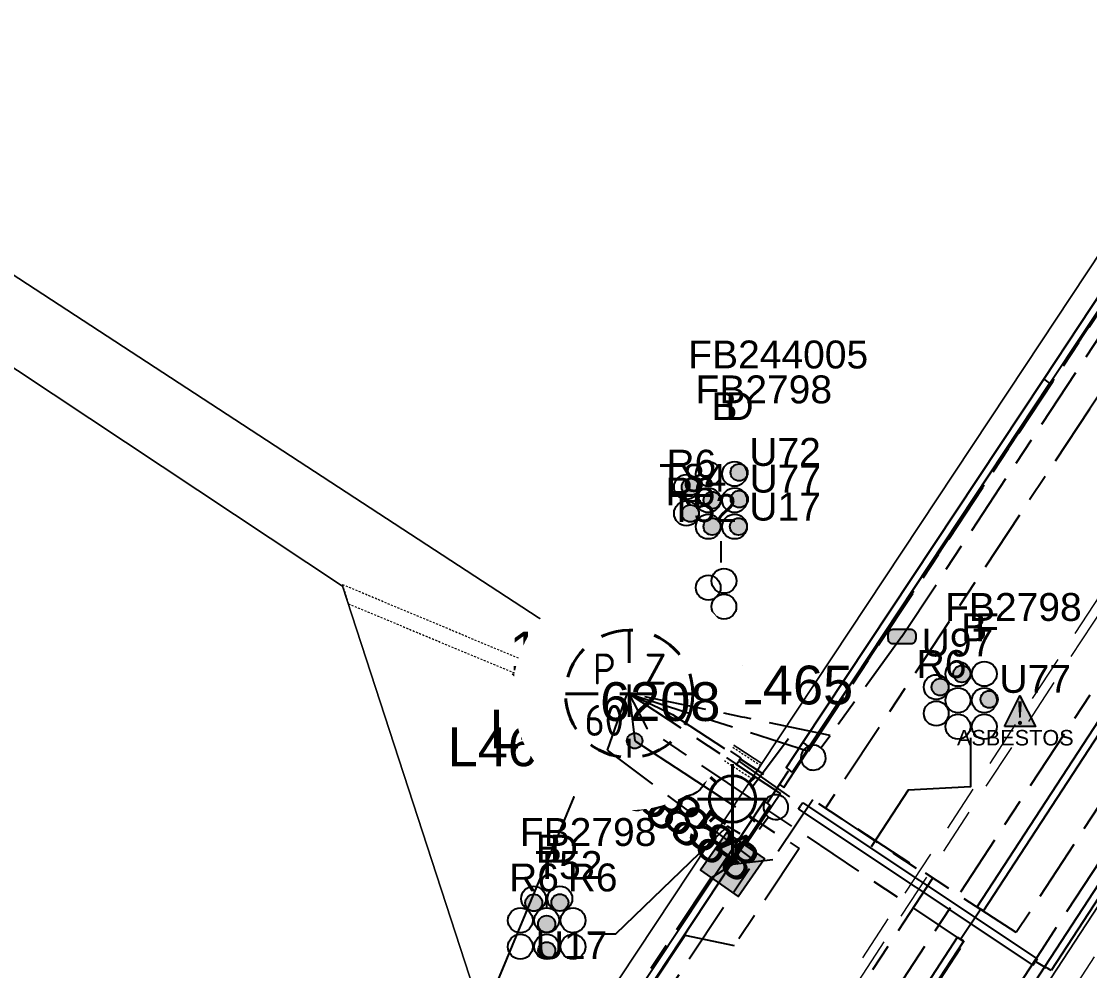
# Model space of a CAD drawing. Header units: metres. Extents: x 314728 to 315901, y 6265229 to 6266735.
# Drawn here: x 315121.7 to 315190.5, y 6265975 to 6266036.2 of the extents above; entities that cross this region are included whole.
import ezdxf
from ezdxf.enums import TextEntityAlignment as Align

# ---------------------------------------------------------------- set-up
doc = ezdxf.new("R2010")
doc.units = ezdxf.units.M
for name, pattern in [('Cable Exist UG', [8.2, 4, -1.2, 1.8, -1.2]), ('Dash', [5, 3, -2]), ('HIDDEN', [0.375, 0.25, -0.125]), ('HIDDEN2', [0.1875, 0.125, -0.0625])]:
    doc.linetypes.add(name, pattern=pattern)
doc.layers.get('0').update_dxf_attribs({"color": 6})
for name, color, linetype, lineweight in [('Cadastre Buildings_SP_EXT', 250, 'Continuous', 5), ('Cadastre Developer_SP_EXT', 250, 'Continuous', 5), ('Cadastre Land Parcels_SP_EXT', 250, 'Continuous', 5), ('Cadastre Other Property_SP_EXT', 250, 'HIDDEN', 5), ('Cadastre Roads_SP_EXT', 250, 'Continuous', 5)]:
    doc.layers.add(name, color=color, linetype=linetype, lineweight=lineweight)
for name, color, linetype in [('Duct_SP_EXT', 7, 'Continuous'), ('Equip_HV_EXT', 7, 'Continuous'), ('Equip_LV_EXT', 7, 'Continuous'), ('Equip_SL_EXT', 7, 'Continuous'), ('Equip_SP_SL_EXT', 7, 'Continuous'), ('Mains_HV_EXT', 7, 'Continuous'), ('Mains_LV_EXT', 7, 'Continuous'), ('Mains_SL_EXT', 7, 'Continuous'), ('Services_SP_EXT', 7, 'Continuous'), ('Sub_SP_EXT', 7, 'Continuous'), ('SupportsUG_SP_LV_SL_EXT', 7, 'Continuous'), ('Trench_SP_EXT', 7, 'Continuous')]:
    doc.layers.add(name, color=color, linetype=linetype)
doc.styles.add('COLUMN_LABEL', font='arial.ttf')
doc.styles.add('iecARIAL', font='arial.ttf', dxfattribs={"height": 2})
doc.styles.add('iecNAME', font='times.ttf')
doc.styles.add('IESYMBOL1', font='isocp.shx')
doc.styles.add('POLE_LABEL', font='arial.ttf')
doc.styles.add('SLCP_LABEL', font='arial.ttf', dxfattribs={"height": 3.5})
doc.styles.get("Standard").update_dxf_attribs({"font": 'arial.ttf'})
doc.styles.add('SWITCH_LABEL', font='arial.ttf', dxfattribs={"height": 2.5})

# ---------------------------------------------------------------- blocks, each defined once
blk = doc.blocks.new('SUB_PADMOUNT_EXT')
for points in [[(0, 0), (-3.84, 1.92), (-3.84, -1.92)], [(0, 0), (3.84, 1.92), (3.84, -1.92)]]:
    blk.add_hatch(color=256).paths.add_polyline_path(points)
for p, q in [((3.84, 1.92), (-3.84, -1.92)), ((-3.84, 1.92), (3.84, -1.92))]:
    blk.add_line(p, q)
blk.add_lwpolyline([(-3.84, -1.92), (3.84, -1.92), (3.84, 1.92), (-3.84, 1.92)], close=True)
for tag, height, flags, p in [('ASSET_NUM', 2.5, 8, (2, 2)), ('STREET_CODE', 0.2, 9, (1.5, 0)), ('OPERATING_VOLTAGE', 0.2, 9, (1.5, -0.6)), ('CONSTRUCTED_VOLTAGE', 0.2, 9, (1.5, -0.2)), ('NO_PHASES', 0.2, 9, (1.5, -0.4)), ('ORIENTATION', 0.2, 9, (1.5, -0.8)), ('OWNED_BY', 0.2, 9, (1.5, -1)), ('OPERATED_BY', 0.2, 9, (1.5, -1.2)), ('MAINTAINED_BY', 0.2, 9, (1.5, -1.4)), ('SECONDARY_VOLTAGE', 0.2, 9, (1.5, -1.6)), ('STATE', 0.2, 9, (1.5, -1.8)), ('PARENT', 0.2, 9, (1.5, -2)), ('SUBSTATION_TYPE', 0.2, 9, (1.5, -2.2)), ('USAGE', 0.2, 9, (1.5, -2.4)), ('LEGEND', 0.2, 9, (1.5, -2.6)), ('LOCATION', 0.2, 9, (1.5, -2.8)), ('STREETNAME', 0.2, 9, (1.5, -3)), ('SUBURB', 0.2, 9, (1.5, -3.2)), ('NOTES', 0.2, 9, (1.5, -3.4)), ('Z', 0.2, 1, (1.5, -3.6))]:
    blk.add_attdef(tag, text='', height=height, dxfattribs=dict(flags=flags)).set_placement(p, align=Align.MIDDLE_LEFT)
blk = doc.blocks.new('COLUMN_EXT')
blk.add_hatch(color=256).paths.add_polyline_path([(-1.485, 1.485), (-1.485, -1.485), (1.485, -1.485), (1.485, 1.485)])
blk.add_lwpolyline([(-1.485, -1.485), (1.485, -1.485), (1.485, 1.485), (-1.485, 1.485)], close=True)
for tag, height, style, flags, p in [('ASSET_NUM', 2.5, 'COLUMN_LABEL', 8, (2, 2)), ('STRUCTURE_PLANT_NUMBER', 0.2, 'POLE_LABEL', 9, (1.813, 0.031)), ('STREET_CODE', 0.2, 'COLUMN_LABEL', 9, (1.813, -0.2))]:
    blk.add_attdef(tag, text='', height=height, dxfattribs=dict(style=style, flags=flags)).set_placement(p, align=Align.MIDDLE_LEFT)
at = {"flags": 9}
for tag, p in [('OWNED_BY', (1.813, -0.6)), ('COLUMN_TYPE', (1.813, -0.4)), ('STATE', (1.813, -0.8)), ('USAGE', (1.813, -1)), ('LEGEND', (1.813, -1.2)), ('LOCATION', (1.813, -1.4)), ('STREETNAME', (1.813, -1.6)), ('SUBURB', (1.813, -1.8)), ('NOTES', (1.813, -2))]:
    blk.add_attdef(tag, text='', height=0.2, dxfattribs=at).set_placement(p, align=Align.MIDDLE_LEFT)
at = {"flags": 1}
blk.add_attdef('Z', (1.813, -2.351), '', height=0.2, dxfattribs=at)
blk = doc.blocks.new('DUCT_EXT')
blk.add_circle((0, 0.8), 0.8)
at = {"flags": 1}
blk.add_attdef('Z', (0, 0), '', height=0.2, dxfattribs=at)
at = {"flags": 9}
for tag, p in [('DUCT_CODE', (0, 0)), ('XSECT_TYPE', (0, -0.2)), ('STATE', (0, -0.6)), ('FB_REFERENCE', (0, -0.4)), ('NOTES', (0, -0.8))]:
    blk.add_attdef(tag, text='', height=0.2, dxfattribs=at).set_placement(p, align=Align.MIDDLE_LEFT)
blk = doc.blocks.new('SL_LANTERN_EXT')
at = {"lineweight": 40}
for p, q in [((0, 1.968), (0, 6.468)), ((-1.459, 5.676), (-1.061, 5.278)), ((1.458, 5.676), (1.06, 5.278)), ((-2.25, 4.218), (2.25, 4.218)), ((-1.459, 2.759), (-1.061, 3.157)), ((1.458, 2.759), (1.06, 3.157)), ((0, 0), (0, 2.721))]:
    blk.add_line(p, q, dxfattribs=at)
blk.add_circle((0, 4.218), 1.5, dxfattribs=at)
at = {"style": 'iecARIAL', "flags": 8}
blk.add_attdef('ASSET_NUM', (1.5, 1.5), '', height=2.5, dxfattribs=at)
for tag, p, height, flags in [('CONSTRUCTED_VOLTAGE', (0.981, -0.653), 0.2, 9), ('CONTROL_TYPE', (0.981, -0.853), 0.2, 9), ('LANTERN_PURPOSE', (0.981, -1.053), 0.2, 9), ('LANTERN_TYPE', (0.981, -1.253), 0.2, 9), ('NO_PHASES', (0.981, -1.453), 0.2, 9), ('LNUMBER', (2.181, -3.253), 2.5, 8), ('OPERATING_VOLTAGE', (0.981, -1.653), 0.2, 9), ('ORIENTATION', (0.981, -1.853), 0.2, 9), ('OWNED_BY', (0.981, -2.053), 0.2, 9), ('STATE', (0.981, -2.253), 0.2, 9), ('CEXIST', (0.981, -2.653), 0.2, 9), ('CNEW', (0.981, -2.853), 0.2, 9), ('USAGE', (0.981, -2.453), 0.2, 9), ('CNUMBER', (0.981, -3.053), 0.2, 9), ('CREMOVE', (0.981, -3.253), 0.2, 9), ('CREPLACE', (0.981, -3.453), 0.2, 9), ('LKINGHEIGHT', (0.981, -3.653), 0.2, 9), ('LBRACKET', (0.981, -3.853), 0.2, 9), ('LBRACKETVOCAB', (0.981, -4.053), 0.2, 9), ('LCATEGORY', (0.981, -4.253), 0.2, 9), ('LCHARGE1', (0.981, -4.453), 0.2, 9), ('LCHARGE1PERCENT', (0.981, -4.653), 0.2, 9), ('LCHARGE2', (0.981, -4.853), 0.2, 9), ('LCHARGE2PERCENT', (0.981, -5.053), 0.2, 9), ('LCHARGE3', (0.981, -5.253), 0.2, 9), ('LCHARGE3PERCENT', (0.981, -5.453), 0.2, 9), ('LEXIST', (0.981, -5.653), 0.2, 9), ('LLAMP', (0.981, -5.853), 0.2, 9), ('LLAMPVOCAB', (0.981, -6.053), 0.2, 9), ('LMAST', (0.981, -6.253), 0.2, 9), ('LMASTVOCAB', (0.981, -6.453), 0.2, 9), ('LNEW', (0.981, -6.653), 0.2, 9), ('LANTNUMBER', (0.981, -6.853), 0.2, 9), ('LOUTREACH', (0.981, -7.253), 0.2, 9), ('LOUTREACHVOCAB', (0.981, -7.453), 0.2, 9), ('LRATECODE', (0.981, -7.653), 0.2, 9), ('LREMOVE', (0.981, -7.853), 0.2, 9), ('LREPLACE', (0.981, -8.053), 0.2, 9), ('LTYPE', (0.981, -8.253), 0.2, 9), ('LTYPEVOCAB', (0.981, -8.453), 0.2, 9), ('LEGEND', (0.981, -8.653), 0.2, 9), ('LOCATION', (0.981, -8.853), 0.2, 9), ('NOTES', (0.981, -9.053), 0.2, 9), ('STREETNAME', (0.981, -9.253), 0.2, 9), ('SUBURB', (0.981, -9.453), 0.2, 1)]:
    blk.add_attdef(tag, p, '', height=height, dxfattribs=dict(flags=flags))
blk = doc.blocks.new('CCP_EXT')
at = {"flags": 9}
for tag, p in [('USAGE', (0, -1.2)), ('LEGEND', (0, -1.4)), ('STATE', (0, -1.8)), ('LIFE_SUPPORT', (0, -1.6)), ('NOTES', (0, -2))]:
    blk.add_attdef(tag, text='', height=0.2, dxfattribs=at).set_placement(p, align=Align.MIDDLE_LEFT)
blk.add_wipeout([(0, 0.566), (0.566, 0), (0, -0.566), (-0.566, 0)])
blk.add_lwpolyline([(-0.566, 0), (0, 0.566), (0.566, 0), (0, -0.566), (-0.566, 0)])
at = {"flags": 1}
blk.add_attdef('Z', (0, 0), '', height=0.2, dxfattribs=at)
at = {"flags": 9}
for tag, p in [('CCP_TYPE', (0, 0)), ('OPERATING_VOLTAGE', (0, -0.6)), ('CONSTRUCTED_VOLTAGE', (0, -0.2)), ('NO_PHASES', (0, -0.4)), ('ORIENTATION', (0, -0.8)), ('OWNED_BY', (0, -1))]:
    blk.add_attdef(tag, text='', height=0.2, dxfattribs=at).set_placement(p, align=Align.MIDDLE_LEFT)
blk = doc.blocks.new('HV_STJ_EXT')
h = blk.add_hatch(color=256)
edge = h.paths.add_edge_path()
edge.add_ellipse((-0.586, 0.131), major_axis=(0.226, 0.226), ratio=1, start_angle=44.99996, end_angle=135)
edge.add_line((-0.906, 0.131), (-0.906, -0.131))
edge.add_ellipse((-0.586, -0.131), major_axis=(0.226, 0.226), ratio=1, start_angle=134.99996, end_angle=225)
edge.add_line((-0.586, -0.451), (0.586, -0.451))
edge.add_ellipse((0.586, -0.131), major_axis=(-0.226, 0.226), ratio=1, start_angle=134.99996, end_angle=225)
edge.add_line((0.906, -0.131), (0.906, 0.131))
edge.add_ellipse((0.586, 0.131), major_axis=(-0.226, 0.226), ratio=1, start_angle=224.99996, end_angle=315)
edge.add_line((0.586, 0.451), (-0.586, 0.451))
blk.add_lwpolyline([(-0.906, 0.131), (-0.906, -0.131, 0.414214), (-0.586, -0.451), (0.586, -0.451, 0.414214), (0.906, -0.131), (0.906, 0.131, 0.414214), (0.586, 0.451), (-0.586, 0.451, 0.414214)], format="xyb", close=True)
for tag, flags, p in [('ORIENTATION', 9, (1.5, 0)), ('USAGE', 9, (1.5, -0.2)), ('LEGEND', 9, (1.5, -0.4)), ('NOTES', 9, (1.5, -0.6)), ('Z', 1, (1.5, -0.8))]:
    blk.add_attdef(tag, text='', height=0.2, dxfattribs=dict(flags=flags)).set_placement(p, align=Align.MIDDLE_LEFT)
blk = doc.blocks.new('WARNING_FEATURE_EXT')
h = blk.add_hatch(color=2)
h.dxf.hatch_style = 1
h.paths.add_polyline_path([(0.001, 1.995), (-0.994, -0.001), (0.997, -0.001)])
at = {"color": 18, "true_color": 0x000000}
blk.add_lwpolyline([(-0.994, -0.001), (0.001, 1.995), (0.997, -0.001)], close=True, dxfattribs=at)
at = {"color": 18, "true_color": 0x000000, "insert": (0.001, 0.872), "char_height": 1.5, "attachment_point": 5, "line_spacing_factor": 1.5, "style": 'iecNAME'}
blk.add_mtext_dynamic_manual_height_columns('!', width=1.5, gutter_width=4, heights=[0], dxfattribs=at)
at = {"color": 2, "flags": 1}
for tag, p in [('STATE', (1.191, 2.008)), ('HAZMAT_ID', (1.191, 0.723))]:
    blk.add_attdef(tag, p, '', height=0.8, dxfattribs=at)
at = {"color": 2}
blk.add_attdef('WARNING_TYPE', text='', height=1, dxfattribs=at).set_placement((-4.067, -1.217), (4.875, -1.217), align=Align.ALIGNED)
at = {"color": 2, "flags": 1}
blk.add_attdef('WARNING_DESC', text='', height=0.8, dxfattribs=at).set_placement((1.191, -0.562), align=Align.MIDDLE_CENTER)
blk = doc.blocks.new('LV_UG_LINKS_CLOSED_EXT')
blk.add_wipeout([(-1.056, 1.057), (-1.18, 0.916), (-1.286, 0.761), (-1.371, 0.594), (-1.435, 0.417), (-1.476, 0.234), (-1.493, 0.047), (-1.487, -0.14), (-1.458, -0.326), (-1.406, -0.506), (-1.331, -0.678), (-1.236, -0.839), (-1.121, -0.988), (-0.988, -1.12), (-0.84, -1.235), (-0.679, -1.331), (-0.506, -1.406), (-0.326, -1.458), (-0.141, -1.487), (0.047, -1.493), (0.233, -1.476), (0.416, -1.435), (0.593, -1.371), (0.76, -1.286), (0.915, -1.181), (1.056, -1.057), (1.18, -0.916), (1.286, -0.761), (1.371, -0.594), (1.435, -0.417), (1.476, -0.234), (1.493, -0.047), (1.487, 0.14), (1.458, 0.326), (1.406, 0.506), (1.331, 0.678), (1.236, 0.839), (1.121, 0.988), (0.988, 1.12), (0.84, 1.235), (0.679, 1.331), (0.506, 1.406), (0.326, 1.458), (0.141, 1.487), (-0.047, 1.493), (-0.233, 1.476), (-0.416, 1.435), (-0.593, 1.371), (-0.76, 1.286), (-0.915, 1.181)])
for p, q in [((-0.25, -1.479), (-0.25, 1.479)), ((0.25, -1.479), (0.25, 1.479))]:
    blk.add_line(p, q)
blk.add_circle((0, 0), 1.5)
at = {"flags": 9}
for tag, p in [('ACTUAL_STATUS', (0, 0)), ('OPERATING_VOLTAGE', (0, -0.6)), ('CONSTRUCTED_VOLTAGE', (0, -0.2)), ('NO_PHASES', (0, -0.4)), ('ORIENTATION', (0, -0.8)), ('STATE', (0, -1)), ('SWITCH_TYPE', (0, -1.2)), ('USAGE', (0, -1.4)), ('NOTES', (0, -1.6))]:
    blk.add_attdef(tag, text='', height=0.2, dxfattribs=at).set_placement(p, align=Align.MIDDLE_LEFT)
at = {"flags": 1}
blk.add_attdef('Z', (0, 0), '', height=0.2, dxfattribs=at)
blk = doc.blocks.new('LV_UG_DFUSE_CLOSED_EXT')
for points in [[(5.04, 0.726), (2.156, -0.717)], [(5.049, -0.707), (2.156, 0.717)], [(1, 0), (0, 0)], [(6.2, 0.013), (7.2, 0.013)]]:
    blk.add_lwpolyline(points)
for centre in [(1.8, 0), (5.4, 0.011)]:
    blk.add_circle(centre, 0.8)
at = {"flags": 9}
for tag, p in [('ACTUAL_STATUS', (0, 0)), ('OPERATING_VOLTAGE', (0, -0.6)), ('CONSTRUCTED_VOLTAGE', (0, -0.2)), ('NO_PHASES', (0, -0.4)), ('ORIENTATION', (0, -0.8)), ('STATE', (0, -1)), ('SWITCH_TYPE', (0, -1.2)), ('USAGE', (0, -1.4)), ('NOTES', (0, -1.6))]:
    blk.add_attdef(tag, text='', height=0.2, dxfattribs=at).set_placement(p, align=Align.MIDDLE_LEFT)
at = {"flags": 1}
blk.add_attdef('Z', (0, 0), '', height=0.2, dxfattribs=at)
blk = doc.blocks.new('SWG_HOLEC_SU_EXT')
blk.add_line((1.8, -2), (5.8, -2))
for points in [[(1.8, -0.8, 1), (1.8, 0.8, 1)], [(5.8, -0.8, 1), (5.8, 0.8, 1)]]:
    blk.add_lwpolyline(points, format="xyb", close=True)
for points in [[(1, 0), (0, 0)], [(6.6, 0), (7.6, 0)]]:
    blk.add_lwpolyline(points)
at = {"style": 'SWITCH_LABEL', "flags": 8}
blk.add_attdef('ASSET_NUM', text='', height=2.5, rotation=179.95437, dxfattribs=at).set_placement((-2.4, 0), align=Align.MIDDLE_LEFT)
at = {"flags": 1}
blk.add_attdef('Z', (0, 0), '', height=0.2, dxfattribs=at)
at = {"flags": 9}
for tag, p in [('ACTUAL_STATUS', (0, -0.4)), ('CONSTRUCTED_VOLTAGE', (0, -0.6)), ('OPERATING_VOLTAGE', (0, -1)), ('ORIENTATION', (0, -1.2)), ('OWNED_BY', (0, -1.4)), ('NO_PHASES', (0, -0.8)), ('STATE', (0, -1.8)), ('SWITCH_TYPE', (0, -2)), ('PARENT', (0, -1.6)), ('STREETNAME', (0, -2.6)), ('SUBURB', (0, -2.8)), ('USAGE', (0, -2.2)), ('LOCATION', (0, -2.4)), ('NOTES', (0, -3))]:
    blk.add_attdef(tag, text='', height=0.2, dxfattribs=at).set_placement(p, align=Align.MIDDLE_LEFT)
at = {"style": 'SWITCH_LABEL', "flags": 9}
blk.add_attdef('STREET_CODE', text='', height=0.2, dxfattribs=at).set_placement((0, -0.2), align=Align.MIDDLE_LEFT)
blk = doc.blocks.new('SWG_HOLEC_SU_NO_EXT')
blk.add_line((1.8, -2), (5.8, -2))
for points in [[(1.8, -0.8, 1), (1.8, 0.8, 1)], [(5.8, -0.8, 1), (5.8, 0.8, 1)]]:
    blk.add_lwpolyline(points, format="xyb", close=True)
for points in [[(1, 0), (0, 0)], [(6.6, 0), (7.6, 0)]]:
    blk.add_lwpolyline(points)
at = {"insert": (5.311, -3.639), "char_height": 1.4, "width": 3.88632, "attachment_point": 1, "rotation": 180}
blk.add_mtext('{\\fArial|b0|i0|c0|p34;N/O}', dxfattribs=at)
at = {"style": 'SWITCH_LABEL', "flags": 8}
blk.add_attdef('ASSET_NUM', text='', height=2.5, rotation=179.95437, dxfattribs=at).set_placement((-2.4, 0), align=Align.MIDDLE_LEFT)
at = {"flags": 1}
blk.add_attdef('Z', (0, 0), '', height=0.2, dxfattribs=at)
at = {"flags": 9}
for tag, p in [('ACTUAL_STATUS', (0, -0.4)), ('CONSTRUCTED_VOLTAGE', (0, -0.6)), ('OPERATING_VOLTAGE', (0, -1)), ('ORIENTATION', (0, -1.2)), ('OWNED_BY', (0, -1.4)), ('NO_PHASES', (0, -0.8)), ('STATE', (0, -1.8)), ('SWITCH_TYPE', (0, -2)), ('PARENT', (0, -1.6)), ('STREETNAME', (0, -2.6)), ('SUBURB', (0, -2.8)), ('USAGE', (0, -2.2)), ('LOCATION', (0, -2.4)), ('NOTES', (0, -3))]:
    blk.add_attdef(tag, text='', height=0.2, dxfattribs=at).set_placement(p, align=Align.MIDDLE_LEFT)
at = {"style": 'SWITCH_LABEL', "flags": 9}
blk.add_attdef('STREET_CODE', text='', height=0.2, dxfattribs=at).set_placement((0, -0.2), align=Align.MIDDLE_LEFT)
blk = doc.blocks.new('CABLE_LARGE_EXT')
h = blk.add_hatch(color=256)
edge = h.paths.add_edge_path()
edge.add_arc((0, 0.55), 0.55, 0, 360)
blk.add_circle((0, 0.55), 0.55)
at = {"flags": 1}
blk.add_attdef('Z', (0, 0), '', height=0.2, dxfattribs=at)
at = {"flags": 9}
for tag, p in [('COND_CODE', (0, 0)), ('XSECT_SIZE', (0, -0.6)), ('STATE', (0, -0.4)), ('FB_REFERENCE', (0, -0.2)), ('NOTES', (0, -0.8))]:
    blk.add_attdef(tag, text='', height=0.2, dxfattribs=at).set_placement(p, align=Align.MIDDLE_LEFT)
blk = doc.blocks.new('SLCP_ZELL_EXT')
blk.add_wipeout([(-0.236, 7.5), (-0.706, 7.47), (-1.174, 7.411), (-1.637, 7.323), (-2.093, 7.206), (-2.542, 7.06), (-2.98, 6.887), (-3.407, 6.686), (-3.82, 6.459), (-4.218, 6.206), (-4.599, 5.929), (-4.962, 5.629), (-5.306, 5.306), (-5.629, 4.962), (-5.929, 4.599), (-6.206, 4.218), (-6.459, 3.82), (-6.686, 3.407), (-6.887, 2.98), (-7.06, 2.542), (-7.206, 2.093), (-7.323, 1.637), (-7.411, 1.174), (-7.47, 0.706), (-7.5, 0.236), (-7.5, -0.236), (-7.47, -0.706), (-7.411, -1.174), (-7.323, -1.637), (-7.206, -2.093), (-7.06, -2.542), (-6.887, -2.98), (-6.686, -3.407), (-6.459, -3.82), (-6.206, -4.218), (-5.929, -4.599), (-5.629, -4.962), (-5.306, -5.306), (-4.962, -5.629), (-4.599, -5.929), (-4.218, -6.206), (-3.82, -6.459), (-3.407, -6.686), (-2.98, -6.887), (-2.542, -7.06), (-2.093, -7.206), (-1.637, -7.323), (-1.174, -7.411), (-0.706, -7.47), (-0.236, -7.5), (0.236, -7.5), (0.706, -7.47), (1.174, -7.411), (1.637, -7.323), (2.093, -7.206), (2.542, -7.06), (2.98, -6.887), (3.407, -6.686), (3.82, -6.459), (4.218, -6.206), (4.599, -5.929), (4.962, -5.629), (5.306, -5.306), (5.629, -4.962), (5.929, -4.599), (6.206, -4.218), (6.459, -3.82), (6.686, -3.407), (6.887, -2.98), (7.06, -2.542), (7.206, -2.093), (7.323, -1.637), (7.411, -1.174), (7.47, -0.706), (7.5, -0.236), (7.5, 0.236), (7.47, 0.706), (7.411, 1.174), (7.323, 1.637), (7.206, 2.093), (7.06, 2.542), (6.887, 2.98), (6.686, 3.407), (6.459, 3.82), (6.206, 4.218), (5.929, 4.599), (5.629, 4.962), (5.306, 5.306), (4.962, 5.629), (4.599, 5.929), (4.218, 6.206), (3.82, 6.459), (3.407, 6.686), (2.98, 6.887), (2.542, 7.06), (2.093, 7.206), (1.637, 7.323), (1.174, 7.411), (0.706, 7.47), (0.236, 7.5)])
at = {"linetype": 'Dash', "lineweight": 40, "ltscale": 0.7}
for p, q in [((0, 4.109), (0, -4.109)), ((-4.109, 0), (4.109, 0))]:
    blk.add_line(p, q, dxfattribs=at)
blk.add_circle((0, 0), 4.109, dxfattribs=at)
at = {"lineweight": 40, "style": 'IESYMBOL1'}
for s, p in [('P', (-1.604, 0)), ('Z', (1.702, 0)), ('60', (-1.612, -3.312))]:
    blk.add_text(s, height=2, dxfattribs=at).set_placement(p, align=Align.BOTTOM_CENTER)
at = {"style": 'SLCP_LABEL'}
for tag, height, flags, p in [('ASSET_NUM', 2.5, 8, (2, 2)), ('STREET_CODE', 0.2, 9, (0, -0.2))]:
    blk.add_attdef(tag, text='', height=height, dxfattribs=dict(at, flags=flags)).set_placement(p, align=Align.MIDDLE_LEFT)
at = {"flags": 1}
blk.add_attdef('Z', (0, 0), '', height=0.2, dxfattribs=at)
at = {"flags": 9}
for tag, p in [('CONSTRUCTED_VOLTAGE', (0, -0.4)), ('CONTROL_TYPE', (0, -0.6)), ('OPERATING_VOLTAGE', (0, -1)), ('ORIENTATION', (0, -1.2)), ('OWNED_BY', (0, -1.4)), ('NO_PHASES', (0, -0.8)), ('STATE', (0, -2)), ('USAGE', (0, -1.6)), ('LOCATION', (0, -1.8)), ('NOTES', (0, -2.2))]:
    blk.add_attdef(tag, text='', height=0.2, dxfattribs=at).set_placement(p, align=Align.MIDDLE_LEFT)
blk = doc.blocks.new('CONNECTOR_NODE_EXT')
h = blk.add_hatch(color=256)
edge = h.paths.add_edge_path()
edge.add_arc((0, 0), 0.5, 0, 360)
blk.add_circle((0, 0), 0.5)
at = {"flags": 1}
blk.add_attdef('Z', (0, 0), '', height=0.2, dxfattribs=at)
at = {"flags": 9}
for tag, p in [('CONNECTOR_TYPE', (0, 0)), ('OPERATING_VOLTAGE', (0, -0.6)), ('CONSTRUCTED_VOLTAGE', (0, -0.2)), ('NO_PHASES', (0, -0.4)), ('ORIENTATION', (0, -0.8)), ('SUBTYPE', (0, -1)), ('USAGE', (0, -1.2)), ('NOTES', (0, -1.4))]:
    blk.add_attdef(tag, text='', height=0.2, dxfattribs=at).set_placement(p, align=Align.MIDDLE_LEFT)

msp = doc.modelspace()

# ---------------------------------------------------------------- linework, layer by layer
at = {"layer": 'Cadastre Buildings_SP_EXT', "linetype": 'Continuous'}
msp.add_lwpolyline([(315154.828, 6265966.292), (315152.688, 6265968.072), (315142.371, 6265999.78), (315116.734, 6266016.787), (315050.239, 6265993.757), (315058.615, 6265988.196), (315071.196, 6265979.908), (315084.287, 6265971.355), (315096.862, 6265963.142), (315109.606, 6265954.79), (315122.234, 6265946.463), (315135.874, 6265937.741), (315154.828, 6265966.292)], close=True, dxfattribs=at)
at = {"layer": 'Cadastre Developer_SP_EXT', "linetype": 'Dash'}
for points in [[(315173.18, 6265971.612), (315196.679, 6266007.501), (315202.157, 6266015.868), (315207.636, 6266024.235), (315213.114, 6266032.601), (315218.593, 6266040.968), (315224.071, 6266049.335), (315229.457, 6266057.527)], [(315190.85, 6265975.868), (315177.775, 6265955.876)]]:
    msp.add_lwpolyline(points, dxfattribs=at)
at = {"layer": 'Cadastre Land Parcels_SP_EXT', "linetype": 'Continuous'}
msp.add_lwpolyline([(315126.098, 6266125.825), (315079.508, 6266156.386), (315066.096, 6266136.098), (315062.597, 6266130.829), (315050.554, 6266112.807), (315045.682, 6266105.595), (315039.158, 6266095.746), (315028.828, 6266080.15), (315169.409, 6265988.326), (315186.373, 6266013.94), (315203.368, 6266039.658), (315219.788, 6266064.388), (315126.098, 6266125.825)], close=True, dxfattribs=at)
msp.add_lwpolyline([(315242.954, 6266051.857), (315228.878, 6266031.075), (315228.454, 6266030.97), (315228.033, 6266030.858), (315227.614, 6266030.738), (315227.196, 6266030.612), (315226.781, 6266030.478), (315226.368, 6266030.336), (315225.958, 6266030.188), (315225.551, 6266030.032), (315225.146, 6266029.87), (315224.744, 6266029.7), (315224.345, 6266029.524), (315223.95, 6266029.34), (315116.22, 6265864.74)], dxfattribs=at)
at = {"layer": 'Cadastre Other Property_SP_EXT', "linetype": 'HIDDEN2'}
for points in [[(315158.132, 6265992.233), (315158.705, 6265993.038), (315142.369, 6265999.87), (315142.746, 6265998.634), (315158.132, 6265992.233)], [(315162.856, 6265991.233), (315168.797, 6265987.344), (315169.345, 6265988.181), (315163.404, 6265992.069), (315162.856, 6265991.233)]]:
    msp.add_lwpolyline(points, close=True, dxfattribs=at)
at = {"layer": 'Duct_SP_EXT'}
for p, q in [((315187.591, 6266013.134), (315217.158, 6266057.878)), ((315187.991, 6266012.87), (315217.559, 6266057.614)), ((315172.059, 6265989.683), (315187.591, 6266013.134)), ((315187.591, 6266013.134), (315187.791, 6266013.002)), ((315172.459, 6265989.418), (315187.991, 6266012.87)), ((315187.991, 6266012.87), (315187.791, 6266013.002)), ((315211.578, 6266011.929), (315187.659, 6265975.236)), ((315211.98, 6266011.666), (315188.061, 6265974.974)), ((315183.294, 6265979.085), (315197.601, 6266001.035)), ((315183.696, 6265978.823), (315198.003, 6266000.773)), ((315163.431, 6265991.779), (315163.297, 6265991.58)), ((315163.164, 6265991.38), (315163.297, 6265991.58)), ((315170.977, 6265988.05), (315172.059, 6265989.683)), ((315172.059, 6265989.683), (315172.259, 6265989.551)), ((315171.377, 6265987.785), (315172.459, 6265989.418)), ((315172.459, 6265989.418), (315172.259, 6265989.551)), ((315167.79, 6265988.291), (315167.923, 6265988.49)), ((315168.057, 6265988.69), (315167.923, 6265988.49)), ((315170.977, 6265988.05), (315171.177, 6265987.918)), ((315171.377, 6265987.785), (315171.177, 6265987.918)), ((315169.561, 6265985.912), (315167.021, 6265982.079)), ((315169.961, 6265985.646), (315167.422, 6265981.814)), ((315169.561, 6265985.912), (315169.761, 6265985.779)), ((315169.961, 6265985.646), (315169.761, 6265985.779)), ((315171.782, 6265985.397), (315171.915, 6265985.597)), ((315172.048, 6265985.797), (315171.915, 6265985.597)), ((315172.048, 6265985.797), (315187.161, 6265975.728)), ((315171.782, 6265985.397), (315186.895, 6265975.329)), ((315167.021, 6265982.079), (315156.834, 6265966.704)), ((315167.021, 6265982.079), (315167.221, 6265981.947)), ((315167.021, 6265982.079), (315167.221, 6265981.947)), ((315167.422, 6265981.814), (315157.235, 6265966.441)), ((315167.422, 6265981.814), (315167.221, 6265981.947)), ((315167.422, 6265981.814), (315167.221, 6265981.947)), ((315183.294, 6265979.085), (315183.495, 6265978.954)), ((315183.696, 6265978.823), (315183.495, 6265978.954)), ((315170.191, 6265958.982), (315182.025, 6265977.138)), ((315170.594, 6265958.72), (315182.428, 6265976.876)), ((315182.025, 6265977.138), (315182.227, 6265977.007)), ((315182.428, 6265976.876), (315182.227, 6265977.007)), ((315187.66, 6265975.237), (315164.162, 6265939.479)), ((315186.895, 6265975.329), (315187.028, 6265975.529)), ((315187.161, 6265975.728), (315187.028, 6265975.529)), ((315187.659, 6265975.236), (315187.86, 6265975.105)), ((315187.66, 6265975.237), (315187.86, 6265975.105)), ((315188.061, 6265974.974), (315187.86, 6265975.105)), ((315188.061, 6265974.973), (315187.86, 6265975.105))]:
    msp.add_line(p, q, dxfattribs=at)
for points in [[(315164.386, 6266005.273), (315165.484, 6266005.273)], [(315166.762, 6266002.667), (315166.762, 6266001.296)], [(315167.059, 6265996.846), (315167.059, 6265995.11), (315164.866, 6265991.147)], [(315182.865, 6265990), (315182.865, 6265986.84), (315178.856, 6265986.61), (315176.461, 6265982.956)], [(315158.26, 6265977.348), (315159.995, 6265977.348), (315167.209, 6265984.303), (315167.989, 6265983.828)], [(315158.26, 6265977.348), (315159.995, 6265977.348), (315167.209, 6265984.303), (315167.989, 6265983.828)], [(315155.507, 6265979.893), (315155.523, 6265979.045)]]:
    msp.add_lwpolyline(points, dxfattribs=at)
at = {"layer": 'Mains_HV_EXT', "linetype": 'Cable Exist UG'}
msp.add_lwpolyline([(315178.449, 6265996.52), (315173.82, 6265990.144)], dxfattribs=at)
at = {"layer": 'Mains_SL_EXT', "linetype": 'Cable Exist UG'}
msp.add_lwpolyline([(315167.523, 6265981.825), (315166.117, 6265980.939), (315115.826, 6265904.948), (315115.13, 6265902.899)], dxfattribs=at)
at = {"layer": 'Trench_SP_EXT', "linetype": 'Cable Exist UG'}
for points in [[(315163.297, 6265991.579), (315162.738, 6265991.946), (315160.875, 6265992.157)], [(315167.923, 6265988.49), (315171.956, 6265985.658)], [(315171.121, 6265987.85), (315169.761, 6265985.779)], [(315182.227, 6265977.007), (315183.531, 6265978.952)], [(315187.104, 6265975.545), (315187.753, 6265975.162)]]:
    msp.add_lwpolyline(points, dxfattribs=at)

# ---------------------------------------------------------------- block references
at = {"layer": 'Duct_SP_EXT'}
for name, p, rotation in [('DUCT_EXT', (315166.753, 6266007.016), 90.01497865834375), ('DUCT_EXT', (315168.453, 6266007.016), 90.01497865834375), ('DUCT_EXT', (315165.353, 6266006.166), 90.01497865834375), ('CABLE_LARGE_EXT', (315165.354, 6266006.166), 90), ('DUCT_EXT', (315166.754, 6266005.316), 90.01497865834375), ('CABLE_LARGE_EXT', (315166.754, 6266005.316), 90), ('DUCT_EXT', (315168.454, 6266005.316), 90.01497865834375), ('DUCT_EXT', (315165.354, 6266004.466), 90.01497865834375), ('CABLE_LARGE_EXT', (315165.354, 6266004.466), 90), ('DUCT_EXT', (315166.754, 6266003.616), 90.01497865834375), ('CABLE_LARGE_EXT', (315166.754, 6266003.616), 90.01497865834375), ('DUCT_EXT', (315168.454, 6266003.616), 90.01497865834375), ('CABLE_LARGE_EXT', (315168.454, 6266003.616), 90.01497865834375), ('DUCT_EXT', (315182.857, 6265994.113), 90.01497865834375), ('CABLE_LARGE_EXT', (315182.857, 6265994.113), 89.78455034574596), ('DUCT_EXT', (315184.557, 6265994.114), 90.01497865834375), ('DUCT_EXT', (315181.457, 6265993.263), 90.01497865834375), ('CABLE_LARGE_EXT', (315181.457, 6265993.263), 90), ('DUCT_EXT', (315182.858, 6265992.413), 90.01497865834375), ('DUCT_EXT', (315184.558, 6265992.413), 90.01497865834375), ('DUCT_EXT', (315181.458, 6265991.563), 90.01497865834375), ('DUCT_EXT', (315182.858, 6265990.713), 90.01497865834375), ('DUCT_EXT', (315184.558, 6265990.713), 90.01497865834375)]:
    msp.add_blockref(name, p, dxfattribs=dict(at, rotation=rotation))
for name, p in [('CABLE_LARGE_EXT', (315167.945, 6266006.56)), ('CABLE_LARGE_EXT', (315167.961, 6266004.838)), ('DUCT_EXT', (315166.972, 6265999.311)), ('DUCT_EXT', (315165.956, 6265998.875)), ('DUCT_EXT', (315166.968, 6265997.651)), ('CABLE_LARGE_EXT', (315184.072, 6265991.923)), ('DUCT_EXT', (315154.692, 6265978.816)), ('DUCT_EXT', (315156.392, 6265978.816)), ('CABLE_LARGE_EXT', (315154.71, 6265978.801)), ('CABLE_LARGE_EXT', (315156.392, 6265978.816)), ('DUCT_EXT', (315153.842, 6265977.416)), ('DUCT_EXT', (315155.542, 6265977.416)), ('DUCT_EXT', (315157.242, 6265977.416)), ('CABLE_LARGE_EXT', (315155.539, 6265977.428)), ('DUCT_EXT', (315153.842, 6265975.716)), ('DUCT_EXT', (315155.542, 6265975.716)), ('DUCT_EXT', (315157.242, 6265975.716)), ('CABLE_LARGE_EXT', (315155.542, 6265975.716))]:
    msp.add_blockref(name, p, dxfattribs=at)
ref = msp.add_blockref('WARNING_FEATURE_EXT', (315186.058, 6265990.713), dxfattribs=at)
ref.add_attrib('WARNING_TYPE', 'ASBESTOS', (315181.991, 6265989.497), dxfattribs={"layer": '0', "color": 2, "height": 1})
at = {"layer": 'Equip_HV_EXT'}
msp.add_blockref('HV_STJ_EXT', (315178.449, 6265996.52), dxfattribs=at)
ref = msp.add_blockref('SWG_HOLEC_SU_EXT', (315173.82, 6265990.144), dxfattribs=dict(at, rotation=232.8616474738332))
ref.add_attrib('ASSET_NUM', 'L465', dxfattribs={"layer": '0', "height": 2.5, "style": 'SWITCH_LABEL'}).set_placement((315171.421, 6265991.394), align=Align.BOTTOM_CENTER)
at = {"layer": 'Equip_SP_SL_EXT'}
ref = msp.add_blockref('SL_LANTERN_EXT', (315167.523, 6265981.825), dxfattribs=at)
ref.add_attrib('ASSET_NUM', '128854', dxfattribs={"layer": '0', "height": 2.5, "rotation": 325.65288, "style": 'iecARIAL'}).set_placement((315169.023, 6265983.325), align=Align.TOP_RIGHT)
at = {"layer": 'Sub_SP_EXT'}
ref = msp.add_blockref('SUB_PADMOUNT_EXT', (315160.861, 6265992.844), dxfattribs=at)
ref.add_attrib('ASSET_NUM', '15715', dxfattribs={"layer": '0', "height": 2.5}).set_placement((315162.861, 6265993.594), align=Align.BOTTOM_RIGHT)
at = {"layer": 'SupportsUG_SP_LV_SL_EXT'}
ref = msp.add_blockref('COLUMN_EXT', (315167.523, 6265981.825), dxfattribs=dict(at, rotation=235.2401044162397))
ref.add_attrib('ASSET_NUM', '258888', dxfattribs={"layer": '0', "height": 2.5, "rotation": 325.66769, "style": 'COLUMN_LABEL'}).set_placement((315169.523, 6265982.575), align=Align.TOP_RIGHT)

# ---------------------------------------------------------------- texts
at = {"layer": 'Duct_SP_EXT'}
for s, p in [('FB244005', (315164.668, 6266013.815)), ('FB2798', (315165.135, 6266011.564)), ('B', (315166.167, 6266010.485)), ('D', (315167.067, 6266010.485)), ('U72', (315168.604, 6266007.53)), ('R6', (315163.257, 6266006.772)), ('T84', (315162.792, 6266005.857)), ('U77', (315168.62, 6266005.808)), ('R6', (315163.202, 6266004.976)), ('T52', (315163.473, 6266003.915)), ('U17', (315168.607, 6266004.003)), ('FB2798', (315181.231, 6265997.53)), ('B', (315182.266, 6265996.218)), ('F', (315183.166, 6265996.218)), ('U97', (315179.718, 6265995.238)), ('R6', (315179.394, 6265993.85)), ('U77', (315184.732, 6265992.893)), ('FB2798', (315153.81, 6265983.015)), ('B', (315154.842, 6265981.936)), ('D', (315155.742, 6265981.936)), ('T52', (315154.803, 6265980.886)), ('R6', (315153.115, 6265980.084)), ('R6', (315156.894, 6265980.084)), ('U17', (315154.838, 6265975.716))]:
    msp.add_text(s, height=1.8, dxfattribs=at).set_placement(p)

# ---------------------------------------------------------------- next in the draw order: block references
at = {"layer": 'Services_SP_EXT'}
msp.add_blockref('CCP_EXT', (315160.404, 6265993.733), dxfattribs=at)

# ---------------------------------------------------------------- next in the draw order: block references
msp.add_blockref('CCP_EXT', (315160.404, 6265993.733), dxfattribs=at)

# ---------------------------------------------------------------- next in the draw order: linework, layer by layer
at = {"layer": 'Cadastre Buildings_SP_EXT', "linetype": 'Continuous'}
msp.add_lwpolyline([(315169.409, 6265988.326), (315028.828, 6266080.15), (315028.105, 6266079.066), (315017.004, 6266062.313), (315002.427, 6266040.332), (314995.43, 6266029.806), (314995.34, 6266029.67), (315007.792, 6266021.626), (315020.408, 6266013.309), (315033.141, 6266004.897), (315045.892, 6265996.54), (315049.294, 6265994.386), (315050.239, 6265993.757), (315116.734, 6266016.787), (315142.371, 6265999.78), (315152.688, 6265968.072), (315154.828, 6265966.292), (315155.612, 6265967.504), (315169.409, 6265988.326)], close=True, dxfattribs=at)
at = {"layer": 'Cadastre Developer_SP_EXT', "linetype": 'Dash'}
msp.add_lwpolyline([(315146.367, 6265929.568), (315148.273, 6265932.479), (315153.752, 6265940.846), (315159.23, 6265949.213), (315164.708, 6265957.58), (315170.187, 6265965.946), (315175.665, 6265974.313), (315181.144, 6265982.68), (315186.622, 6265991.047), (315190.778, 6265997.394), (315192.101, 6265999.413), (315196.257, 6266005.761), (315197.579, 6266007.78), (315203.057, 6266016.147), (315208.536, 6266024.514), (315214.014, 6266032.881), (315219.493, 6266041.247)], dxfattribs=at)
at = {"layer": 'Cadastre Other Property_SP_EXT', "linetype": 'HIDDEN2'}
msp.add_lwpolyline([(315158.132, 6265992.233), (315161.897, 6265989.768), (315163.404, 6265992.069), (315159.638, 6265994.534), (315158.132, 6265992.233)], close=True, dxfattribs=at)
at = {"layer": 'Cadastre Roads_SP_EXT', "linetype": 'Continuous'}
msp.add_lwpolyline([(315116.22, 6265864.74), (315223.95, 6266029.34), (315224.345, 6266029.523), (315224.744, 6266029.7), (315225.146, 6266029.87), (315225.551, 6266030.032), (315225.958, 6266030.188), (315226.368, 6266030.336), (315226.781, 6266030.478), (315227.196, 6266030.612), (315227.614, 6266030.738), (315228.033, 6266030.858), (315228.454, 6266030.97), (315228.878, 6266031.075), (315242.954, 6266051.857), (315219.788, 6266064.388), (315203.368, 6266039.658), (315186.373, 6266013.94), (315169.409, 6265988.326), (315155.612, 6265967.504), (315154.828, 6265966.292), (315135.874, 6265937.741), (315092.991, 6265873.157)], dxfattribs=at)
at = {"layer": 'Services_SP_EXT'}
for points in [[(315143.459, 6265952.76), (315160.454, 6265993.758)], [(315160.404, 6265993.733), (315160.861, 6265992.844)]]:
    msp.add_lwpolyline(points, dxfattribs=at)

# ---------------------------------------------------------------- next in the draw order: block references
at = {"layer": 'Equip_HV_EXT'}
ref = msp.add_blockref('SWG_HOLEC_SU_EXT', (315159.316, 6265989.411), dxfattribs=dict(at, rotation=141.7688806321958))
ref.add_attrib('ASSET_NUM', 'L467', dxfattribs={"layer": '0', "height": 2.5, "style": 'SWITCH_LABEL'}).set_placement((315156.917, 6265990.661), align=Align.TOP_RIGHT)
at = {"layer": 'Equip_LV_EXT'}
for p in [(315160.454, 6265993.758), (315160.861, 6265993.844)]:
    msp.add_blockref('LV_UG_DFUSE_CLOSED_EXT', p, dxfattribs=at)

# ---------------------------------------------------------------- next in the draw order: block references
at = {"layer": 'Equip_LV_EXT', "rotation": 325.6676868231478}
msp.add_blockref('LV_UG_LINKS_CLOSED_EXT', (315164.377, 6265987.726), dxfattribs=at)

# ---------------------------------------------------------------- next in the draw order: linework, layer by layer
at = {"layer": 'Duct_SP_EXT'}
for p, q in [((315168.057, 6265988.69), (315163.431, 6265991.779)), ((315167.79, 6265988.291), (315163.164, 6265991.38))]:
    msp.add_line(p, q, dxfattribs=at)

# ---------------------------------------------------------------- next in the draw order: block references
at = {"layer": 'Equip_HV_EXT'}
ref = msp.add_blockref('SWG_HOLEC_SU_NO_EXT', (315162.032, 6265990.566), dxfattribs=dict(at, rotation=141.441065545986))
ref.add_attrib('ASSET_NUM', 'L466', dxfattribs={"layer": '0', "height": 2.5, "style": 'SWITCH_LABEL'}).set_placement((315159.633, 6265991.816), align=Align.TOP_RIGHT)

# ---------------------------------------------------------------- next in the draw order: block references
at = {"layer": 'Equip_SL_EXT'}
ref = msp.add_blockref('SLCP_ZELL_EXT', (315160.862, 6265992.827), dxfattribs=at)
ref.add_attrib('ASSET_NUM', '6208', dxfattribs={"layer": '0', "height": 2.5, "style": 'SLCP_LABEL'}).set_placement((315162.862, 6265993.577), align=Align.TOP_CENTER)

# ---------------------------------------------------------------- next in the draw order: linework, layer by layer
at = {"layer": 'Mains_HV_EXT', "linetype": 'Cable Exist UG'}
for points in [[(315178.449, 6265996.52), (315223.989, 6266065.714), (315216.058, 6266070.807), (315206.489, 6266078.031), (315198.822, 6266085.218), (315193.512, 6266092.015), (315188.884, 6266097.202), (315184.333, 6266100.019), (315179.916, 6266101.682), (315175.27, 6266102.568), (315171.87, 6266103.908), (315169.08, 6266105.429), (315167.112, 6266108.59), (315164.798, 6266113.152), (315162.096, 6266117.725), (315158.506, 6266121.379), (315152.648, 6266125.434), (315137.629, 6266135.091), (315142.154, 6266141.617), (315134.747, 6266149.571), (315152.799, 6266177.556), (315145.903, 6266182.435)], [(315243.376, 6266093.514), (315235.896, 6266082.25), (315221.938, 6266058.587), (315221.938, 6266058.587), (315207.536, 6266036.897), (315190.543, 6266011.181), (315173.523, 6265985.444), (315180.389, 6265980.889), (315180.389, 6265980.889), (315114.336, 6265880.225), (315101.916, 6265861.297), (315104.32, 6265859.634), (315104.32, 6265859.634), (315107.17, 6265857.542), (315109.569, 6265855.782), (315109.569, 6265855.782), (315104.054, 6265846.514), (315099.041, 6265843.626), (315097.203, 6265840.837), (315094.841, 6265837.254), (315081.784, 6265816.839)], [(315114.756, 6265877.219), (315209.97, 6266022.325), (315214.527, 6266028.18), (315219.958, 6266033.507), (315224.689, 6266035.346), (315239.387, 6266051.944), (315252.709, 6266071.687), (315257.225, 6266078.318), (315266.099, 6266092.394), (315297.359, 6266071.827), (315293.967, 6266051.406), (315298.456, 6266048.664), (315300.403, 6266049.199)], [(315065.932, 6265874.06), (315087.656, 6265859.577), (315168.95, 6265982.074), (315159.464, 6265989.188), (315160.724, 6265992.819)], [(315162.032, 6265990.566), (315160.861, 6265992.844)], [(315173.82, 6265990.144), (315160.861, 6265992.844)], [(315171.05, 6265959.368), (315182.473, 6265976.802), (315162.032, 6265990.566)]]:
    msp.add_lwpolyline(points, dxfattribs=at)
at = {"layer": 'Mains_LV_EXT', "linetype": 'Cable Exist UG'}
for points in [[(315160.861, 6265992.844), (315163.662, 6265991.485), (315170.823, 6265986.797), (315215.074, 6266053.623), (315217.367, 6266053.753), (315220.622, 6266058.657), (315233.814, 6266081.391), (315235.883, 6266087.673)], [(315160.861, 6265992.844), (315161.216, 6265989.795)], [(315161.216, 6265989.795), (315164.377, 6265987.726)], [(315164.377, 6265987.726), (315171.813, 6265982.86), (315167.643, 6265976.583), (315164.475, 6265977.237), (315127.963, 6265922.415)]]:
    msp.add_lwpolyline(points, dxfattribs=at)
at = {"layer": 'Mains_SL_EXT', "linetype": 'Cable Exist UG'}
for points in [[(315160.862, 6265992.827), (315172.413, 6265989.132), (315217.67, 6266057.543)], [(315210.571, 6266012.616), (315209.204, 6266009.549), (315187.457, 6265976.321), (315162.797, 6265938.645), (315161.348, 6265937.358)], [(315210.571, 6266012.616), (315207.438, 6266010.586), (315185.819, 6265977.426), (315172.691, 6265985.989), (315170.119, 6265982.119), (315167.523, 6265981.825)], [(315160.862, 6265992.827), (315170.608, 6265986.399), (315167.523, 6265981.825)]]:
    msp.add_lwpolyline(points, dxfattribs=at)

# ---------------------------------------------------------------- next in the draw order: block references
at = {"layer": 'Equip_LV_EXT'}
msp.add_blockref('CONNECTOR_NODE_EXT', (315161.216, 6265989.795), dxfattribs=at)

doc.saveas('drawing.dxf')
